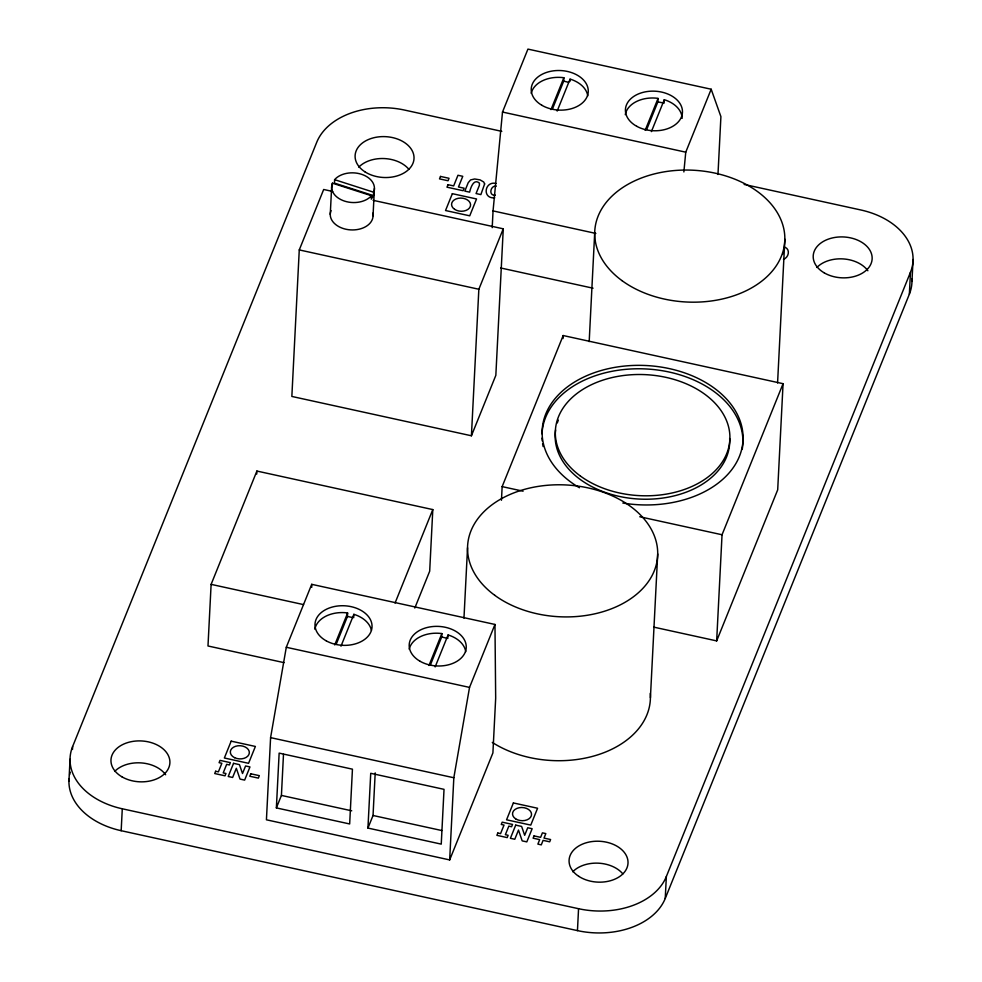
<?xml version="1.0" encoding="UTF-8"?>
<svg xmlns="http://www.w3.org/2000/svg" width="982" height="982" viewBox="0 0 982 982"><rect width="100%" height="100%" fill="white"/><g stroke="black" fill="none" stroke-linecap="round" stroke-linejoin="round"><path stroke-width="1.47" d="M68.936 781.169L70.041 759.258M72.484 749.45L72.631 746.529L316.756 142.23A71.367 49.481 2.9 0 1 404.547 110.07L501.79 131.355M911.897 278.827A71.367 49.481 2.9 0 1 909.369 294.146L665.244 898.456A71.367 49.481 2.9 0 1 577.453 930.617L121.167 830.698L122.284 808.787A71.367 49.481 2.9 0 1 72.631 746.529M414.809 608.03L429.686 571.205L432.804 509.584L256.891 471.053L211.118 584.364L207.988 645.984L284.019 662.641M256.732 474.06L256.891 471.053M270.59 737.629L266.429 819.798L449.67 859.925L492.903 752.912L495.677 698.141L494.965 624.454L311.711 584.327L286.29 647.273L270.59 737.629L453.831 777.756L449.67 859.925M332.665 191.453L323.679 189.489L299.264 249.919L291.85 396.446L471.421 435.775L495.836 375.345L503.263 228.818L373.062 200.303M276.372 807.904L279.146 753.12L352.44 769.176L349.666 823.959L276.372 807.904L281.417 795.42L283.491 754.336M330.259 214.395L331.646 187.01M332.247 186.605L332.419 183.18L371.466 195.725L371.294 199.15L373.479 195.639L373.651 192.214A21.408 14.84 2.9 0 0 361.401 174.244A21.408 14.84 2.9 0 0 334.604 179.669L334.432 183.094L373.479 195.639M336.237 644.192L347.444 616.463L347.616 613.038L346.646 612.829A28.539 19.787 2.9 0 0 314.866 629.241M373.037 215.782L374.424 188.397M353.68 617.727L353.864 614.315A28.539 19.787 2.9 0 1 371.417 630.383M367.943 828.072L370.73 773.3L444.024 789.344L441.249 844.127L367.943 828.072L373.037 815.49L375.198 772.883M430.484 664.74L441.679 636.999L441.863 633.574A28.539 19.787 2.9 0 0 409.212 649.176M447.915 637.306L448.038 635.023L448.995 635.231A28.539 19.787 2.9 0 1 465.75 651.704M471.421 435.775L478.848 289.248L503.263 228.818M463.97 618.132L467.542 547.76M492.203 227.652L493.05 210.909L502.502 112.046L527.935 49.1L711.177 89.227L720.911 116.637L717.977 174.465M501.458 500.255L502.146 486.618L563.177 335.537L783.071 383.692L777.695 489.822L716.664 640.902L653.84 627.142M552.485 108.879L563.693 81.15L563.864 77.725A28.539 19.787 2.9 0 0 531.213 93.327M569.928 81.457L570.039 79.174L571.008 79.382A28.539 19.787 2.9 0 1 587.764 95.855M563.03 338.569L563.177 335.537M589.188 341.626L594.687 233.016M577.453 930.617L578.558 908.706A71.367 49.481 2.9 0 0 666.348 876.533L910.474 272.235A71.367 49.481 2.9 0 0 860.833 209.976L744.147 184.432M646.659 129.599L657.866 101.87L658.038 98.446L657.081 98.237A28.539 19.787 2.9 0 0 625.288 114.649M664.114 103.135L664.286 99.71A28.539 19.787 2.9 0 1 682.122 118.38M650.415 697.723L657.707 553.934M665.244 898.456L666.348 876.533M716.664 640.902L722.04 534.76L783.071 383.692M777.572 382.992L784.851 239.203M909.369 294.146L910.474 272.235M911.959 281.417L913.064 259.506M683.865 171.948L685.755 152.173L711.177 89.227M453.831 777.756L469.531 687.4L494.965 624.454M782.973 253.749L783.341 252.632M334.727 644.928L347.616 613.038M550.988 109.616L563.864 77.725M340.975 646.205L353.864 614.315M557.162 111.064L570.039 79.174M395.046 603.058L432.804 509.584M428.974 665.477L441.863 633.574M645.162 130.336L658.038 98.446M435.149 666.913L448.038 635.023M651.397 131.613L664.286 99.71M783.452 259.322C788.509 257.738 790.608 249.735 785.121 247.268M496.291 186.126C490.337 185.193 488.226 196.118 495.321 195.136M496.082 183.438C484.445 180.713 481.904 199.051 494.732 197.812M657.866 101.87L662.862 102.889M347.444 616.463L352.44 617.482M502.502 112.046L685.755 152.173M493.05 210.909L595.841 233.421M500.697 267.976L593.067 288.205M299.264 249.919L478.848 289.248M502.146 486.618L523.087 491.196M639.773 516.753L722.04 534.76M211.118 584.364L303.548 604.605M286.29 647.273L469.531 687.4M281.417 795.42L351.716 810.813M373.037 815.49L441.851 830.551M122.284 808.787L578.558 908.706M563.693 81.15L568.627 82.304M441.679 636.999L447.853 638.447M334.604 179.669L373.651 192.214M311.711 584.327L311.748 587.334M121.167 830.698A71.367 49.481 2.9 0 1 69.059 778.591M69.624 774.737A71.367 49.481 2.9 0 1 70.238 772.196M816.901 267.448A29.497 20.45 2.9 0 1 843.207 258.917A29.497 20.45 2.9 0 1 867.879 270.762M358.761 167.161A29.497 20.45 2.9 0 1 408.868 169.297M114.661 771.435A29.497 20.45 2.9 0 1 140.966 762.891A29.497 20.45 2.9 0 1 165.639 774.749M572.752 871.771A29.497 20.45 2.9 0 1 622.858 873.906M650.268 693.427A95.144 65.978 2.9 0 1 596.798 755.146A95.144 65.978 2.9 0 1 492.301 742.417M372.755 213.192A21.408 14.84 2.9 0 1 350.525 229.886A21.408 14.84 2.9 0 1 331.032 210.578M371.466 195.725A21.408 14.84 2.9 0 1 344.67 201.15A21.408 14.84 2.9 0 1 332.419 183.18M579.441 487.747A100.545 69.71 2.9 0 1 592.011 373.553A100.545 69.71 2.9 0 1 741.717 426.311A100.545 69.71 2.9 0 1 622.821 503.03M543.132 446.552A100.545 69.71 2.9 0 1 542.592 443.741M542.224 440.918A100.545 69.71 2.9 0 1 542.015 438.107M542.015 433.811A100.545 69.71 2.9 0 1 649.888 369.207A100.545 69.71 2.9 0 1 742.208 449.4M729.663 438.537A87.349 60.565 2.9 0 1 639.577 499.077A87.349 60.565 2.9 0 1 555.616 430.006M557.31 422.911A87.349 60.565 2.9 0 1 558.328 420.161M484.629 183.916L480.873 194.608L476.061 193.552L479.376 185.34L479.449 183.131C473.692 178.073 470.525 188.028 469.642 192.153L464.83 191.097L468.218 182.701L470.574 179.927L474.662 178.982L480.075 179.89L483.709 182.001L484.629 183.916M440.501 176.429L439.506 178.884L448.038 180.749L449.032 178.294L440.501 176.429M447.988 184.677L446.982 187.181L463.111 190.717L464.13 188.213L458.471 186.973L462.768 176.318L457.956 175.262L453.659 185.917L447.988 184.677M215.635 771.251L214.714 773.546L225.025 775.805L225.958 773.509L223.209 772.908L226.67 764.34L229.42 764.941L230.353 762.633L220.029 760.375L219.096 762.683L221.858 763.284L218.397 771.852L215.635 771.251M231.175 741.152L224.362 758.006L248.569 763.309L255.381 746.455L231.175 741.152M452.346 193.675L445.533 210.529L469.74 215.819L476.54 198.965L452.346 193.675M233.544 763.333L228.217 776.504L232.624 777.462L236.331 768.292L240.013 779.082L244.641 780.101L249.968 766.93L245.561 765.972L242.517 773.509L239.448 764.634L233.544 763.333M250.803 773.791L249.809 776.246L258.352 778.112L259.334 775.657L250.803 773.791M497.813 833.031L496.88 835.326L507.203 837.597L508.124 835.289L505.374 834.688L508.836 826.12L511.585 826.721L512.518 824.426L502.195 822.167L501.262 824.463L504.024 825.064L500.562 833.632L497.813 833.031M513.377 802.945L506.565 819.798L530.771 825.101L537.571 808.247L513.377 802.945M515.71 825.126L510.395 838.297L514.789 839.254L518.496 830.072L522.178 840.874L526.818 841.881L532.134 828.722L527.727 827.752L524.683 835.301L521.614 826.414L515.71 825.126M534.024 835.903L533.103 838.186L539.695 839.622L537.878 844.115L541.278 844.864L543.083 840.371L549.675 841.807L550.595 839.536L544.003 838.088L545.82 833.595L542.42 832.846L540.616 837.339L534.024 835.903M824.328 272.922A29.497 20.45 2.9 0 0 871.832 261.175A29.497 20.45 2.9 0 0 831.864 238.061A29.497 20.45 2.9 0 0 824.328 272.922M364.862 171.776A29.497 20.45 2.9 0 0 413.397 162.067A29.497 20.45 2.9 0 0 375.419 137.382A29.497 20.45 2.9 0 0 364.862 171.776M578.852 876.398A29.497 20.45 2.9 0 0 627.388 866.689A29.497 20.45 2.9 0 0 589.409 841.991A29.497 20.45 2.9 0 0 578.852 876.398M122.087 776.909A29.497 20.45 2.9 0 0 169.591 765.162A29.497 20.45 2.9 0 0 129.624 742.048A29.497 20.45 2.9 0 0 122.087 776.909M454.617 209.338A9.513 6.592 2.9 0 0 470.353 206.355A9.513 6.592 2.9 0 0 458.25 198.29A9.513 6.592 2.9 0 0 454.617 209.338M234.612 757.687A9.513 6.592 2.9 0 0 249.33 752.936A9.513 6.592 2.9 0 0 235.57 746.295A9.513 6.592 2.9 0 0 234.612 757.687M515.587 818.792A9.513 6.592 2.9 0 0 531.311 815.809A9.513 6.592 2.9 0 0 519.208 807.732A9.513 6.592 2.9 0 0 515.587 818.792M621.937 280.594A95.144 65.978 2.9 0 0 781.39 256.167A95.144 65.978 2.9 0 0 665.98 171.568A95.144 65.978 2.9 0 0 621.937 280.594M494.793 595.337A95.144 65.978 2.9 0 0 654.245 570.91A95.144 65.978 2.9 0 0 538.836 486.299A95.144 65.978 2.9 0 0 494.793 595.337M541.782 105.234A28.539 19.787 2.9 0 0 587.911 94.174A28.539 19.787 2.9 0 0 549.527 71.563A28.539 19.787 2.9 0 0 541.782 105.234M636.778 126.322A28.539 19.787 2.9 0 0 682.257 114.108A28.539 19.787 2.9 0 0 642.805 92.431A28.539 19.787 2.9 0 0 636.778 126.322M326.355 640.915A28.539 19.787 2.9 0 0 371.834 628.701A28.539 19.787 2.9 0 0 332.37 607.023A28.539 19.787 2.9 0 0 326.355 640.915M419.768 661.095A28.539 19.787 2.9 0 0 465.898 650.023A28.539 19.787 2.9 0 0 427.514 627.412A28.539 19.787 2.9 0 0 419.768 661.095M580.337 475.988A87.349 60.565 2.9 0 0 726.729 453.574A87.349 60.565 2.9 0 0 620.771 375.897A87.349 60.565 2.9 0 0 580.337 475.988"/></g></svg>
